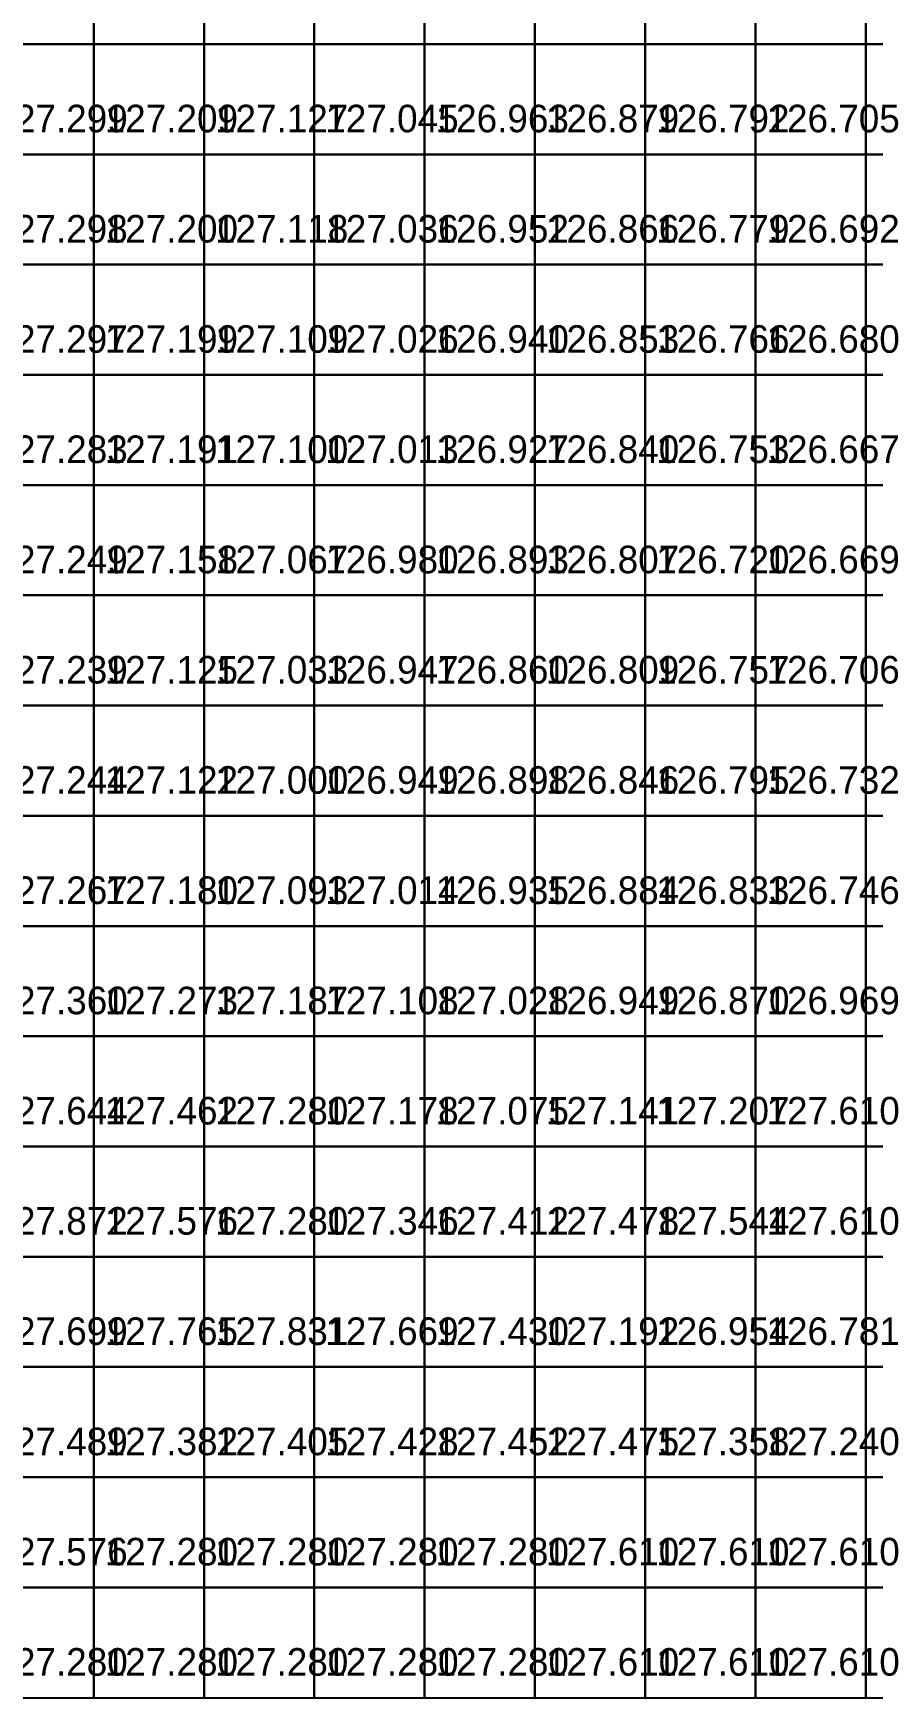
# Model space of a CAD drawing. Header units: metres. Extents: x 287857 to 287978, y 62957 to 63018.
# Drawn here: x 287940.38 to 287947.99, y 62956.83 to 62971.93 of the extents above; entities that cross this region are included whole.
import ezdxf

# ---------------------------------------------------------------- set-up
doc = ezdxf.new("R2010")
doc.units = ezdxf.units.M
for name, color, linetype, true_color in [('SURVEY-INTERP', 7, 'Continuous', 0x94a3b8), ('SURVEY-LEVEL-TXT', 7, 'Continuous', 0x4ade80), ('SURVEY-REAL', 7, 'Continuous', 0x4ade80)]:
    doc.layers.add(name, color=color, linetype=linetype, true_color=true_color)

msp = doc.modelspace()

# ---------------------------------------------------------------- linework, layer by layer
at = {"layer": 'SURVEY-INTERP'}
for points in [[(287940.925, 62971.831, 127.218), (287941.925, 62971.831, 127.218), (287941.925, 62972.831, 127.218), (287940.925, 62972.831, 127.218), (287940.925, 62971.831, 127.218)], [(287941.925, 62971.831, 127.136), (287942.925, 62971.831, 127.136), (287942.925, 62972.831, 127.136), (287941.925, 62972.831, 127.136), (287941.925, 62971.831, 127.136)], [(287942.925, 62971.831, 127.054), (287943.925, 62971.831, 127.054), (287943.925, 62972.831, 127.054), (287942.925, 62972.831, 127.054), (287942.925, 62971.831, 127.054)], [(287943.925, 62971.831, 126.972), (287944.925, 62971.831, 126.972), (287944.925, 62972.831, 126.972), (287943.925, 62972.831, 126.972), (287943.925, 62971.831, 126.972)], [(287944.925, 62971.831, 126.889), (287945.925, 62971.831, 126.889), (287945.925, 62972.831, 126.889), (287944.925, 62972.831, 126.889), (287944.925, 62971.831, 126.889)], [(287945.925, 62971.831, 126.805), (287946.925, 62971.831, 126.805), (287946.925, 62972.831, 126.805), (287945.925, 62972.831, 126.805), (287945.925, 62971.831, 126.805)], [(287946.925, 62971.831, 126.718), (287947.925, 62971.831, 126.718), (287947.925, 62972.831, 126.718), (287946.925, 62972.831, 126.718), (287946.925, 62971.831, 126.718)], [(287947.925, 62971.831, 126.631), (287948.925, 62971.831, 126.631), (287948.925, 62972.831, 126.631), (287947.925, 62972.831, 126.631), (287947.925, 62971.831, 126.631)], [(287939.925, 62970.831, 127.299), (287940.925, 62970.831, 127.299), (287940.925, 62971.831, 127.299), (287939.925, 62971.831, 127.299), (287939.925, 62970.831, 127.299)], [(287940.925, 62970.831, 127.209), (287941.925, 62970.831, 127.209), (287941.925, 62971.831, 127.209), (287940.925, 62971.831, 127.209), (287940.925, 62970.831, 127.209)], [(287941.925, 62970.831, 127.127), (287942.925, 62970.831, 127.127), (287942.925, 62971.831, 127.127), (287941.925, 62971.831, 127.127), (287941.925, 62970.831, 127.127)], [(287942.925, 62970.831, 127.045), (287943.925, 62970.831, 127.045), (287943.925, 62971.831, 127.045), (287942.925, 62971.831, 127.045), (287942.925, 62970.831, 127.045)], [(287943.925, 62970.831, 126.963), (287944.925, 62970.831, 126.963), (287944.925, 62971.831, 126.963), (287943.925, 62971.831, 126.963), (287943.925, 62970.831, 126.963)], [(287944.925, 62970.831, 126.879), (287945.925, 62970.831, 126.879), (287945.925, 62971.831, 126.879), (287944.925, 62971.831, 126.879), (287944.925, 62970.831, 126.879)], [(287945.925, 62970.831, 126.792), (287946.925, 62970.831, 126.792), (287946.925, 62971.831, 126.792), (287945.925, 62971.831, 126.792), (287945.925, 62970.831, 126.792)], [(287946.925, 62970.831, 126.705), (287947.925, 62970.831, 126.705), (287947.925, 62971.831, 126.705), (287946.925, 62971.831, 126.705), (287946.925, 62970.831, 126.705)], [(287947.925, 62970.831, 126.619), (287948.925, 62970.831, 126.619), (287948.925, 62971.831, 126.619), (287947.925, 62971.831, 126.619), (287947.925, 62970.831, 126.619)], [(287939.925, 62969.831, 127.298), (287940.925, 62969.831, 127.298), (287940.925, 62970.831, 127.298), (287939.925, 62970.831, 127.298), (287939.925, 62969.831, 127.298)], [(287940.925, 62969.831, 127.2), (287941.925, 62969.831, 127.2), (287941.925, 62970.831, 127.2), (287940.925, 62970.831, 127.2), (287940.925, 62969.831, 127.2)], [(287941.925, 62969.831, 127.118), (287942.925, 62969.831, 127.118), (287942.925, 62970.831, 127.118), (287941.925, 62970.831, 127.118), (287941.925, 62969.831, 127.118)], [(287942.925, 62969.831, 127.036), (287943.925, 62969.831, 127.036), (287943.925, 62970.831, 127.036), (287942.925, 62970.831, 127.036), (287942.925, 62969.831, 127.036)], [(287943.925, 62969.831, 126.952), (287944.925, 62969.831, 126.952), (287944.925, 62970.831, 126.952), (287943.925, 62970.831, 126.952), (287943.925, 62969.831, 126.952)], [(287944.925, 62969.831, 126.866), (287945.925, 62969.831, 126.866), (287945.925, 62970.831, 126.866), (287944.925, 62970.831, 126.866), (287944.925, 62969.831, 126.866)], [(287945.925, 62969.831, 126.779), (287946.925, 62969.831, 126.779), (287946.925, 62970.831, 126.779), (287945.925, 62970.831, 126.779), (287945.925, 62969.831, 126.779)], [(287946.925, 62969.831, 126.692), (287947.925, 62969.831, 126.692), (287947.925, 62970.831, 126.692), (287946.925, 62970.831, 126.692), (287946.925, 62969.831, 126.692)], [(287947.925, 62969.831, 126.606), (287948.925, 62969.831, 126.606), (287948.925, 62970.831, 126.606), (287947.925, 62970.831, 126.606), (287947.925, 62969.831, 126.606)], [(287939.925, 62968.831, 127.297), (287940.925, 62968.831, 127.297), (287940.925, 62969.831, 127.297), (287939.925, 62969.831, 127.297), (287939.925, 62968.831, 127.297)], [(287940.925, 62968.831, 127.199), (287941.925, 62968.831, 127.199), (287941.925, 62969.831, 127.199), (287940.925, 62969.831, 127.199), (287940.925, 62968.831, 127.199)], [(287941.925, 62968.831, 127.109), (287942.925, 62968.831, 127.109), (287942.925, 62969.831, 127.109), (287941.925, 62969.831, 127.109), (287941.925, 62968.831, 127.109)], [(287942.925, 62968.831, 127.026), (287943.925, 62968.831, 127.026), (287943.925, 62969.831, 127.026), (287942.925, 62969.831, 127.026), (287942.925, 62968.831, 127.026)], [(287943.925, 62968.831, 126.94), (287944.925, 62968.831, 126.94), (287944.925, 62969.831, 126.94), (287943.925, 62969.831, 126.94), (287943.925, 62968.831, 126.94)], [(287944.925, 62968.831, 126.853), (287945.925, 62968.831, 126.853), (287945.925, 62969.831, 126.853), (287944.925, 62969.831, 126.853), (287944.925, 62968.831, 126.853)], [(287945.925, 62968.831, 126.766), (287946.925, 62968.831, 126.766), (287946.925, 62969.831, 126.766), (287945.925, 62969.831, 126.766), (287945.925, 62968.831, 126.766)], [(287946.925, 62968.831, 126.68), (287947.925, 62968.831, 126.68), (287947.925, 62969.831, 126.68), (287946.925, 62969.831, 126.68), (287946.925, 62968.831, 126.68)], [(287947.925, 62968.831, 126.593), (287948.925, 62968.831, 126.593), (287948.925, 62969.831, 126.593), (287947.925, 62969.831, 126.593), (287947.925, 62968.831, 126.593)], [(287939.925, 62967.831, 127.283), (287940.925, 62967.831, 127.283), (287940.925, 62968.831, 127.283), (287939.925, 62968.831, 127.283), (287939.925, 62967.831, 127.283)], [(287940.925, 62967.831, 127.191), (287941.925, 62967.831, 127.191), (287941.925, 62968.831, 127.191), (287940.925, 62968.831, 127.191), (287940.925, 62967.831, 127.191)], [(287942.925, 62967.831, 127.013), (287943.925, 62967.831, 127.013), (287943.925, 62968.831, 127.013), (287942.925, 62968.831, 127.013), (287942.925, 62967.831, 127.013)], [(287943.925, 62967.831, 126.927), (287944.925, 62967.831, 126.927), (287944.925, 62968.831, 126.927), (287943.925, 62968.831, 126.927), (287943.925, 62967.831, 126.927)], [(287944.925, 62967.831, 126.84), (287945.925, 62967.831, 126.84), (287945.925, 62968.831, 126.84), (287944.925, 62968.831, 126.84), (287944.925, 62967.831, 126.84)], [(287945.925, 62967.831, 126.753), (287946.925, 62967.831, 126.753), (287946.925, 62968.831, 126.753), (287945.925, 62968.831, 126.753), (287945.925, 62967.831, 126.753)], [(287946.925, 62967.831, 126.667), (287947.925, 62967.831, 126.667), (287947.925, 62968.831, 126.667), (287946.925, 62968.831, 126.667), (287946.925, 62967.831, 126.667)], [(287939.925, 62966.831, 127.249), (287940.925, 62966.831, 127.249), (287940.925, 62967.831, 127.249), (287939.925, 62967.831, 127.249), (287939.925, 62966.831, 127.249)], [(287940.925, 62966.831, 127.158), (287941.925, 62966.831, 127.158), (287941.925, 62967.831, 127.158), (287940.925, 62967.831, 127.158), (287940.925, 62966.831, 127.158)], [(287941.925, 62966.831, 127.067), (287942.925, 62966.831, 127.067), (287942.925, 62967.831, 127.067), (287941.925, 62967.831, 127.067), (287941.925, 62966.831, 127.067)], [(287942.925, 62966.831, 126.98), (287943.925, 62966.831, 126.98), (287943.925, 62967.831, 126.98), (287942.925, 62967.831, 126.98), (287942.925, 62966.831, 126.98)], [(287943.925, 62966.831, 126.893), (287944.925, 62966.831, 126.893), (287944.925, 62967.831, 126.893), (287943.925, 62967.831, 126.893), (287943.925, 62966.831, 126.893)], [(287944.925, 62966.831, 126.807), (287945.925, 62966.831, 126.807), (287945.925, 62967.831, 126.807), (287944.925, 62967.831, 126.807), (287944.925, 62966.831, 126.807)], [(287945.925, 62966.831, 126.72), (287946.925, 62966.831, 126.72), (287946.925, 62967.831, 126.72), (287945.925, 62967.831, 126.72), (287945.925, 62966.831, 126.72)], [(287946.925, 62966.831, 126.669), (287947.925, 62966.831, 126.669), (287947.925, 62967.831, 126.669), (287946.925, 62967.831, 126.669), (287946.925, 62966.831, 126.669)], [(287947.925, 62966.831, 126.594), (287948.925, 62966.831, 126.594), (287948.925, 62967.831, 126.594), (287947.925, 62967.831, 126.594), (287947.925, 62966.831, 126.594)], [(287939.925, 62965.831, 127.239), (287940.925, 62965.831, 127.239), (287940.925, 62966.831, 127.239), (287939.925, 62966.831, 127.239), (287939.925, 62965.831, 127.239)], [(287940.925, 62965.831, 127.125), (287941.925, 62965.831, 127.125), (287941.925, 62966.831, 127.125), (287940.925, 62966.831, 127.125), (287940.925, 62965.831, 127.125)], [(287941.925, 62965.831, 127.033), (287942.925, 62965.831, 127.033), (287942.925, 62966.831, 127.033), (287941.925, 62966.831, 127.033), (287941.925, 62965.831, 127.033)], [(287942.925, 62965.831, 126.947), (287943.925, 62965.831, 126.947), (287943.925, 62966.831, 126.947), (287942.925, 62966.831, 126.947), (287942.925, 62965.831, 126.947)], [(287943.925, 62965.831, 126.86), (287944.925, 62965.831, 126.86), (287944.925, 62966.831, 126.86), (287943.925, 62966.831, 126.86), (287943.925, 62965.831, 126.86)], [(287944.925, 62965.831, 126.809), (287945.925, 62965.831, 126.809), (287945.925, 62966.831, 126.809), (287944.925, 62966.831, 126.809), (287944.925, 62965.831, 126.809)], [(287945.925, 62965.831, 126.757), (287946.925, 62965.831, 126.757), (287946.925, 62966.831, 126.757), (287945.925, 62966.831, 126.757), (287945.925, 62965.831, 126.757)], [(287946.925, 62965.831, 126.706), (287947.925, 62965.831, 126.706), (287947.925, 62966.831, 126.706), (287946.925, 62966.831, 126.706), (287946.925, 62965.831, 126.706)], [(287947.925, 62965.831, 126.608), (287948.925, 62965.831, 126.608), (287948.925, 62966.831, 126.608), (287947.925, 62966.831, 126.608), (287947.925, 62965.831, 126.608)], [(287939.925, 62964.831, 127.244), (287940.925, 62964.831, 127.244), (287940.925, 62965.831, 127.244), (287939.925, 62965.831, 127.244), (287939.925, 62964.831, 127.244)], [(287940.925, 62964.831, 127.122), (287941.925, 62964.831, 127.122), (287941.925, 62965.831, 127.122), (287940.925, 62965.831, 127.122), (287940.925, 62964.831, 127.122)], [(287942.925, 62964.831, 126.949), (287943.925, 62964.831, 126.949), (287943.925, 62965.831, 126.949), (287942.925, 62965.831, 126.949), (287942.925, 62964.831, 126.949)], [(287943.925, 62964.831, 126.898), (287944.925, 62964.831, 126.898), (287944.925, 62965.831, 126.898), (287943.925, 62965.831, 126.898), (287943.925, 62964.831, 126.898)], [(287944.925, 62964.831, 126.846), (287945.925, 62964.831, 126.846), (287945.925, 62965.831, 126.846), (287944.925, 62965.831, 126.846), (287944.925, 62964.831, 126.846)], [(287945.925, 62964.831, 126.795), (287946.925, 62964.831, 126.795), (287946.925, 62965.831, 126.795), (287945.925, 62965.831, 126.795), (287945.925, 62964.831, 126.795)], [(287946.925, 62964.831, 126.732), (287947.925, 62964.831, 126.732), (287947.925, 62965.831, 126.732), (287946.925, 62965.831, 126.732), (287946.925, 62964.831, 126.732)], [(287947.925, 62964.831, 126.622), (287948.925, 62964.831, 126.622), (287948.925, 62965.831, 126.622), (287947.925, 62965.831, 126.622), (287947.925, 62964.831, 126.622)], [(287939.925, 62963.831, 127.267), (287940.925, 62963.831, 127.267), (287940.925, 62964.831, 127.267), (287939.925, 62964.831, 127.267), (287939.925, 62963.831, 127.267)], [(287940.925, 62963.831, 127.18), (287941.925, 62963.831, 127.18), (287941.925, 62964.831, 127.18), (287940.925, 62964.831, 127.18), (287940.925, 62963.831, 127.18)], [(287941.925, 62963.831, 127.093), (287942.925, 62963.831, 127.093), (287942.925, 62964.831, 127.093), (287941.925, 62964.831, 127.093), (287941.925, 62963.831, 127.093)], [(287942.925, 62963.831, 127.014), (287943.925, 62963.831, 127.014), (287943.925, 62964.831, 127.014), (287942.925, 62964.831, 127.014), (287942.925, 62963.831, 127.014)], [(287943.925, 62963.831, 126.935), (287944.925, 62963.831, 126.935), (287944.925, 62964.831, 126.935), (287943.925, 62964.831, 126.935), (287943.925, 62963.831, 126.935)], [(287944.925, 62963.831, 126.884), (287945.925, 62963.831, 126.884), (287945.925, 62964.831, 126.884), (287944.925, 62964.831, 126.884), (287944.925, 62963.831, 126.884)], [(287945.925, 62963.831, 126.833), (287946.925, 62963.831, 126.833), (287946.925, 62964.831, 126.833), (287945.925, 62964.831, 126.833), (287945.925, 62963.831, 126.833)], [(287946.925, 62963.831, 126.746), (287947.925, 62963.831, 126.746), (287947.925, 62964.831, 126.746), (287946.925, 62964.831, 126.746), (287946.925, 62963.831, 126.746)], [(287947.925, 62963.831, 126.635), (287948.925, 62963.831, 126.635), (287948.925, 62964.831, 126.635), (287947.925, 62964.831, 126.635), (287947.925, 62963.831, 126.635)], [(287939.925, 62962.831, 127.36), (287940.925, 62962.831, 127.36), (287940.925, 62963.831, 127.36), (287939.925, 62963.831, 127.36), (287939.925, 62962.831, 127.36)], [(287940.925, 62962.831, 127.273), (287941.925, 62962.831, 127.273), (287941.925, 62963.831, 127.273), (287940.925, 62963.831, 127.273), (287940.925, 62962.831, 127.273)], [(287941.925, 62962.831, 127.187), (287942.925, 62962.831, 127.187), (287942.925, 62963.831, 127.187), (287941.925, 62963.831, 127.187), (287941.925, 62962.831, 127.187)], [(287942.925, 62962.831, 127.108), (287943.925, 62962.831, 127.108), (287943.925, 62963.831, 127.108), (287942.925, 62963.831, 127.108), (287942.925, 62962.831, 127.108)], [(287943.925, 62962.831, 127.028), (287944.925, 62962.831, 127.028), (287944.925, 62963.831, 127.028), (287943.925, 62963.831, 127.028), (287943.925, 62962.831, 127.028)], [(287944.925, 62962.831, 126.949), (287945.925, 62962.831, 126.949), (287945.925, 62963.831, 126.949), (287944.925, 62963.831, 126.949), (287944.925, 62962.831, 126.949)], [(287946.925, 62962.831, 126.969), (287947.925, 62962.831, 126.969), (287947.925, 62963.831, 126.969), (287946.925, 62963.831, 126.969), (287946.925, 62962.831, 126.969)], [(287947.925, 62962.831, 127.067), (287948.925, 62962.831, 127.067), (287948.925, 62963.831, 127.067), (287947.925, 62963.831, 127.067), (287947.925, 62962.831, 127.067)], [(287939.925, 62961.831, 127.644), (287940.925, 62961.831, 127.644), (287940.925, 62962.831, 127.644), (287939.925, 62962.831, 127.644), (287939.925, 62961.831, 127.644)], [(287940.925, 62961.831, 127.462), (287941.925, 62961.831, 127.462), (287941.925, 62962.831, 127.462), (287940.925, 62962.831, 127.462), (287940.925, 62961.831, 127.462)], [(287942.925, 62961.831, 127.178), (287943.925, 62961.831, 127.178), (287943.925, 62962.831, 127.178), (287942.925, 62962.831, 127.178), (287942.925, 62961.831, 127.178)], [(287943.925, 62961.831, 127.075), (287944.925, 62961.831, 127.075), (287944.925, 62962.831, 127.075), (287943.925, 62962.831, 127.075), (287943.925, 62961.831, 127.075)], [(287944.925, 62961.831, 127.141), (287945.925, 62961.831, 127.141), (287945.925, 62962.831, 127.141), (287944.925, 62962.831, 127.141), (287944.925, 62961.831, 127.141)], [(287945.925, 62961.831, 127.207), (287946.925, 62961.831, 127.207), (287946.925, 62962.831, 127.207), (287945.925, 62962.831, 127.207), (287945.925, 62961.831, 127.207)], [(287947.925, 62961.831, 127.358), (287948.925, 62961.831, 127.358), (287948.925, 62962.831, 127.358), (287947.925, 62962.831, 127.358), (287947.925, 62961.831, 127.358)], [(287939.925, 62960.831, 127.872), (287940.925, 62960.831, 127.872), (287940.925, 62961.831, 127.872), (287939.925, 62961.831, 127.872), (287939.925, 62960.831, 127.872)], [(287940.925, 62960.831, 127.576), (287941.925, 62960.831, 127.576), (287941.925, 62961.831, 127.576), (287940.925, 62961.831, 127.576), (287940.925, 62960.831, 127.576)], [(287942.925, 62960.831, 127.346), (287943.925, 62960.831, 127.346), (287943.925, 62961.831, 127.346), (287942.925, 62961.831, 127.346), (287942.925, 62960.831, 127.346)], [(287943.925, 62960.831, 127.412), (287944.925, 62960.831, 127.412), (287944.925, 62961.831, 127.412), (287943.925, 62961.831, 127.412), (287943.925, 62960.831, 127.412)], [(287944.925, 62960.831, 127.478), (287945.925, 62960.831, 127.478), (287945.925, 62961.831, 127.478), (287944.925, 62961.831, 127.478), (287944.925, 62960.831, 127.478)], [(287945.925, 62960.831, 127.544), (287946.925, 62960.831, 127.544), (287946.925, 62961.831, 127.544), (287945.925, 62961.831, 127.544), (287945.925, 62960.831, 127.544)], [(287947.925, 62960.831, 127.372), (287948.925, 62960.831, 127.372), (287948.925, 62961.831, 127.372), (287947.925, 62961.831, 127.372), (287947.925, 62960.831, 127.372)], [(287939.925, 62959.831, 127.699), (287940.925, 62959.831, 127.699), (287940.925, 62960.831, 127.699), (287939.925, 62960.831, 127.699), (287939.925, 62959.831, 127.699)], [(287940.925, 62959.831, 127.765), (287941.925, 62959.831, 127.765), (287941.925, 62960.831, 127.765), (287940.925, 62960.831, 127.765), (287940.925, 62959.831, 127.765)], [(287941.925, 62959.831, 127.831), (287942.925, 62959.831, 127.831), (287942.925, 62960.831, 127.831), (287941.925, 62960.831, 127.831), (287941.925, 62959.831, 127.831)], [(287942.925, 62959.831, 127.669), (287943.925, 62959.831, 127.669), (287943.925, 62960.831, 127.669), (287942.925, 62960.831, 127.669), (287942.925, 62959.831, 127.669)], [(287943.925, 62959.831, 127.43), (287944.925, 62959.831, 127.43), (287944.925, 62960.831, 127.43), (287943.925, 62960.831, 127.43), (287943.925, 62959.831, 127.43)], [(287944.925, 62959.831, 127.192), (287945.925, 62959.831, 127.192), (287945.925, 62960.831, 127.192), (287944.925, 62960.831, 127.192), (287944.925, 62959.831, 127.192)], [(287945.925, 62959.831, 126.954), (287946.925, 62959.831, 126.954), (287946.925, 62960.831, 126.954), (287945.925, 62960.831, 126.954), (287945.925, 62959.831, 126.954)], [(287946.925, 62959.831, 126.781), (287947.925, 62959.831, 126.781), (287947.925, 62960.831, 126.781), (287946.925, 62960.831, 126.781), (287946.925, 62959.831, 126.781)], [(287947.925, 62959.831, 126.804), (287948.925, 62959.831, 126.804), (287948.925, 62960.831, 126.804), (287947.925, 62960.831, 126.804), (287947.925, 62959.831, 126.804)], [(287939.925, 62958.831, 127.489), (287940.925, 62958.831, 127.489), (287940.925, 62959.831, 127.489), (287939.925, 62959.831, 127.489), (287939.925, 62958.831, 127.489)], [(287940.925, 62958.831, 127.382), (287941.925, 62958.831, 127.382), (287941.925, 62959.831, 127.382), (287940.925, 62959.831, 127.382), (287940.925, 62958.831, 127.382)], [(287941.925, 62958.831, 127.405), (287942.925, 62958.831, 127.405), (287942.925, 62959.831, 127.405), (287941.925, 62959.831, 127.405), (287941.925, 62958.831, 127.405)], [(287942.925, 62958.831, 127.428), (287943.925, 62958.831, 127.428), (287943.925, 62959.831, 127.428), (287942.925, 62959.831, 127.428), (287942.925, 62958.831, 127.428)], [(287943.925, 62958.831, 127.452), (287944.925, 62958.831, 127.452), (287944.925, 62959.831, 127.452), (287943.925, 62959.831, 127.452), (287943.925, 62958.831, 127.452)], [(287944.925, 62958.831, 127.475), (287945.925, 62958.831, 127.475), (287945.925, 62959.831, 127.475), (287944.925, 62959.831, 127.475), (287944.925, 62958.831, 127.475)], [(287945.925, 62958.831, 127.358), (287946.925, 62958.831, 127.358), (287946.925, 62959.831, 127.358), (287945.925, 62959.831, 127.358), (287945.925, 62958.831, 127.358)], [(287946.925, 62958.831, 127.24), (287947.925, 62958.831, 127.24), (287947.925, 62959.831, 127.24), (287946.925, 62959.831, 127.24), (287946.925, 62958.831, 127.24)], [(287947.925, 62958.831, 127.105), (287948.925, 62958.831, 127.105), (287948.925, 62959.831, 127.105), (287947.925, 62959.831, 127.105), (287947.925, 62958.831, 127.105)], [(287939.925, 62957.831, 127.576), (287940.925, 62957.831, 127.576), (287940.925, 62958.831, 127.576), (287939.925, 62958.831, 127.576), (287939.925, 62957.831, 127.576)], [(287940.925, 62957.831, 127.28), (287941.925, 62957.831, 127.28), (287941.925, 62958.831, 127.28), (287940.925, 62958.831, 127.28), (287940.925, 62957.831, 127.28)], [(287941.925, 62957.831, 127.28), (287942.925, 62957.831, 127.28), (287942.925, 62958.831, 127.28), (287941.925, 62958.831, 127.28), (287941.925, 62957.831, 127.28)], [(287942.925, 62957.831, 127.28), (287943.925, 62957.831, 127.28), (287943.925, 62958.831, 127.28), (287942.925, 62958.831, 127.28), (287942.925, 62957.831, 127.28)], [(287943.925, 62957.831, 127.28), (287944.925, 62957.831, 127.28), (287944.925, 62958.831, 127.28), (287943.925, 62958.831, 127.28), (287943.925, 62957.831, 127.28)], [(287944.925, 62957.831, 127.61), (287945.925, 62957.831, 127.61), (287945.925, 62958.831, 127.61), (287944.925, 62958.831, 127.61), (287944.925, 62957.831, 127.61)], [(287945.925, 62957.831, 127.61), (287946.925, 62957.831, 127.61), (287946.925, 62958.831, 127.61), (287945.925, 62958.831, 127.61), (287945.925, 62957.831, 127.61)], [(287946.925, 62957.831, 127.61), (287947.925, 62957.831, 127.61), (287947.925, 62958.831, 127.61), (287946.925, 62958.831, 127.61), (287946.925, 62957.831, 127.61)], [(287947.925, 62957.831, 127.61), (287948.925, 62957.831, 127.61), (287948.925, 62958.831, 127.61), (287947.925, 62958.831, 127.61), (287947.925, 62957.831, 127.61)], [(287939.925, 62956.831, 127.28), (287940.925, 62956.831, 127.28), (287940.925, 62957.831, 127.28), (287939.925, 62957.831, 127.28), (287939.925, 62956.831, 127.28)], [(287940.925, 62956.831, 127.28), (287941.925, 62956.831, 127.28), (287941.925, 62957.831, 127.28), (287940.925, 62957.831, 127.28), (287940.925, 62956.831, 127.28)], [(287941.925, 62956.831, 127.28), (287942.925, 62956.831, 127.28), (287942.925, 62957.831, 127.28), (287941.925, 62957.831, 127.28), (287941.925, 62956.831, 127.28)], [(287942.925, 62956.831, 127.28), (287943.925, 62956.831, 127.28), (287943.925, 62957.831, 127.28), (287942.925, 62957.831, 127.28), (287942.925, 62956.831, 127.28)], [(287943.925, 62956.831, 127.28), (287944.925, 62956.831, 127.28), (287944.925, 62957.831, 127.28), (287943.925, 62957.831, 127.28), (287943.925, 62956.831, 127.28)], [(287944.925, 62956.831, 127.61), (287945.925, 62956.831, 127.61), (287945.925, 62957.831, 127.61), (287944.925, 62957.831, 127.61), (287944.925, 62956.831, 127.61)], [(287945.925, 62956.831, 127.61), (287946.925, 62956.831, 127.61), (287946.925, 62957.831, 127.61), (287945.925, 62957.831, 127.61), (287945.925, 62956.831, 127.61)], [(287946.925, 62956.831, 127.61), (287947.925, 62956.831, 127.61), (287947.925, 62957.831, 127.61), (287946.925, 62957.831, 127.61), (287946.925, 62956.831, 127.61)], [(287947.925, 62956.831, 127.61), (287948.925, 62956.831, 127.61), (287948.925, 62957.831, 127.61), (287947.925, 62957.831, 127.61), (287947.925, 62956.831, 127.61)]]:
    msp.add_polyline3d(points, dxfattribs=at)
at = {"layer": 'SURVEY-REAL'}
for points in [[(287939.925, 62971.831, 127.3), (287940.925, 62971.831, 127.3), (287940.925, 62972.831, 127.3), (287939.925, 62972.831, 127.3), (287939.925, 62971.831, 127.3)], [(287941.925, 62967.831, 127.1), (287942.925, 62967.831, 127.1), (287942.925, 62968.831, 127.1), (287941.925, 62968.831, 127.1), (287941.925, 62967.831, 127.1)], [(287947.925, 62967.831, 126.58), (287948.925, 62967.831, 126.58), (287948.925, 62968.831, 126.58), (287947.925, 62968.831, 126.58), (287947.925, 62967.831, 126.58)], [(287941.925, 62964.831, 127), (287942.925, 62964.831, 127), (287942.925, 62965.831, 127), (287941.925, 62965.831, 127), (287941.925, 62964.831, 127)], [(287945.925, 62962.831, 126.87), (287946.925, 62962.831, 126.87), (287946.925, 62963.831, 126.87), (287945.925, 62963.831, 126.87), (287945.925, 62962.831, 126.87)], [(287941.925, 62961.831, 127.28), (287942.925, 62961.831, 127.28), (287942.925, 62962.831, 127.28), (287941.925, 62962.831, 127.28), (287941.925, 62961.831, 127.28)], [(287946.925, 62961.831, 127.61), (287947.925, 62961.831, 127.61), (287947.925, 62962.831, 127.61), (287946.925, 62962.831, 127.61), (287946.925, 62961.831, 127.61)], [(287941.925, 62960.831, 127.28), (287942.925, 62960.831, 127.28), (287942.925, 62961.831, 127.28), (287941.925, 62961.831, 127.28), (287941.925, 62960.831, 127.28)], [(287946.925, 62960.831, 127.61), (287947.925, 62960.831, 127.61), (287947.925, 62961.831, 127.61), (287946.925, 62961.831, 127.61), (287946.925, 62960.831, 127.61)]]:
    msp.add_polyline3d(points, dxfattribs=at)

# ---------------------------------------------------------------- texts
at = {"layer": 'SURVEY-LEVEL-TXT'}
for s, p in [('127.299', (287940.025, 62971.031, 127.299)), ('127.209', (287941.025, 62971.031, 127.209)), ('127.127', (287942.025, 62971.031, 127.127)), ('127.045', (287943.025, 62971.031, 127.045)), ('126.963', (287944.025, 62971.031, 126.963)), ('126.879', (287945.025, 62971.031, 126.879)), ('126.792', (287946.025, 62971.031, 126.792)), ('126.705', (287947.025, 62971.031, 126.705)), ('127.298', (287940.025, 62970.031, 127.298)), ('127.200', (287941.025, 62970.031, 127.2)), ('127.118', (287942.025, 62970.031, 127.118)), ('127.036', (287943.025, 62970.031, 127.036)), ('126.952', (287944.025, 62970.031, 126.952)), ('126.866', (287945.025, 62970.031, 126.866)), ('126.779', (287946.025, 62970.031, 126.779)), ('126.692', (287947.025, 62970.031, 126.692)), ('127.297', (287940.025, 62969.031, 127.297)), ('127.199', (287941.025, 62969.031, 127.199)), ('127.109', (287942.025, 62969.031, 127.109)), ('127.026', (287943.025, 62969.031, 127.026)), ('126.940', (287944.025, 62969.031, 126.94)), ('126.853', (287945.025, 62969.031, 126.853)), ('126.766', (287946.025, 62969.031, 126.766)), ('126.680', (287947.025, 62969.031, 126.68)), ('127.283', (287940.025, 62968.031, 127.283)), ('127.191', (287941.025, 62968.031, 127.191)), ('127.100', (287942.025, 62968.031, 127.1)), ('127.013', (287943.025, 62968.031, 127.013)), ('126.927', (287944.025, 62968.031, 126.927)), ('126.840', (287945.025, 62968.031, 126.84)), ('126.753', (287946.025, 62968.031, 126.753)), ('126.667', (287947.025, 62968.031, 126.667)), ('127.249', (287940.025, 62967.031, 127.249)), ('127.158', (287941.025, 62967.031, 127.158)), ('127.067', (287942.025, 62967.031, 127.067)), ('126.980', (287943.025, 62967.031, 126.98)), ('126.893', (287944.025, 62967.031, 126.893)), ('126.807', (287945.025, 62967.031, 126.807)), ('126.720', (287946.025, 62967.031, 126.72)), ('126.669', (287947.025, 62967.031, 126.669)), ('127.239', (287940.025, 62966.031, 127.239)), ('127.125', (287941.025, 62966.031, 127.125)), ('127.033', (287942.025, 62966.031, 127.033)), ('126.947', (287943.025, 62966.031, 126.947)), ('126.860', (287944.025, 62966.031, 126.86)), ('126.809', (287945.025, 62966.031, 126.809)), ('126.757', (287946.025, 62966.031, 126.757)), ('126.706', (287947.025, 62966.031, 126.706)), ('127.244', (287940.025, 62965.031, 127.244)), ('127.122', (287941.025, 62965.031, 127.122)), ('127.000', (287942.025, 62965.031, 127)), ('126.949', (287943.025, 62965.031, 126.949)), ('126.898', (287944.025, 62965.031, 126.898)), ('126.846', (287945.025, 62965.031, 126.846)), ('126.795', (287946.025, 62965.031, 126.795)), ('126.732', (287947.025, 62965.031, 126.732)), ('127.267', (287940.025, 62964.031, 127.267)), ('127.180', (287941.025, 62964.031, 127.18)), ('127.093', (287942.025, 62964.031, 127.093)), ('127.014', (287943.025, 62964.031, 127.014)), ('126.935', (287944.025, 62964.031, 126.935)), ('126.884', (287945.025, 62964.031, 126.884)), ('126.833', (287946.025, 62964.031, 126.833)), ('126.746', (287947.025, 62964.031, 126.746)), ('127.360', (287940.025, 62963.031, 127.36)), ('127.273', (287941.025, 62963.031, 127.273)), ('127.187', (287942.025, 62963.031, 127.187)), ('127.108', (287943.025, 62963.031, 127.108)), ('127.028', (287944.025, 62963.031, 127.028)), ('126.949', (287945.025, 62963.031, 126.949)), ('126.870', (287946.025, 62963.031, 126.87)), ('126.969', (287947.025, 62963.031, 126.969)), ('127.644', (287940.025, 62962.031, 127.644)), ('127.462', (287941.025, 62962.031, 127.462)), ('127.280', (287942.025, 62962.031, 127.28)), ('127.178', (287943.025, 62962.031, 127.178)), ('127.075', (287944.025, 62962.031, 127.075)), ('127.141', (287945.025, 62962.031, 127.141)), ('127.207', (287946.025, 62962.031, 127.207)), ('127.610', (287947.025, 62962.031, 127.61)), ('127.872', (287940.025, 62961.031, 127.872)), ('127.576', (287941.025, 62961.031, 127.576)), ('127.280', (287942.025, 62961.031, 127.28)), ('127.346', (287943.025, 62961.031, 127.346)), ('127.412', (287944.025, 62961.031, 127.412)), ('127.478', (287945.025, 62961.031, 127.478)), ('127.544', (287946.025, 62961.031, 127.544)), ('127.610', (287947.025, 62961.031, 127.61)), ('127.699', (287940.025, 62960.031, 127.699)), ('127.765', (287941.025, 62960.031, 127.765)), ('127.831', (287942.025, 62960.031, 127.831)), ('127.669', (287943.025, 62960.031, 127.669)), ('127.430', (287944.025, 62960.031, 127.43)), ('127.192', (287945.025, 62960.031, 127.192)), ('126.954', (287946.025, 62960.031, 126.954)), ('126.781', (287947.025, 62960.031, 126.781)), ('127.489', (287940.025, 62959.031, 127.489)), ('127.382', (287941.025, 62959.031, 127.382)), ('127.405', (287942.025, 62959.031, 127.405)), ('127.428', (287943.025, 62959.031, 127.428)), ('127.452', (287944.025, 62959.031, 127.452)), ('127.475', (287945.025, 62959.031, 127.475)), ('127.358', (287946.025, 62959.031, 127.358)), ('127.240', (287947.025, 62959.031, 127.24)), ('127.576', (287940.025, 62958.031, 127.576)), ('127.280', (287941.025, 62958.031, 127.28)), ('127.280', (287942.025, 62958.031, 127.28)), ('127.280', (287943.025, 62958.031, 127.28)), ('127.280', (287944.025, 62958.031, 127.28)), ('127.610', (287945.025, 62958.031, 127.61)), ('127.610', (287946.025, 62958.031, 127.61)), ('127.610', (287947.025, 62958.031, 127.61)), ('127.280', (287940.025, 62957.031, 127.28)), ('127.280', (287941.025, 62957.031, 127.28)), ('127.280', (287942.025, 62957.031, 127.28)), ('127.280', (287943.025, 62957.031, 127.28)), ('127.280', (287944.025, 62957.031, 127.28)), ('127.610', (287945.025, 62957.031, 127.61)), ('127.610', (287946.025, 62957.031, 127.61)), ('127.610', (287947.025, 62957.031, 127.61))]:
    msp.add_text(s, height=0.25, dxfattribs=at).set_placement(p)

doc.saveas('drawing.dxf')
